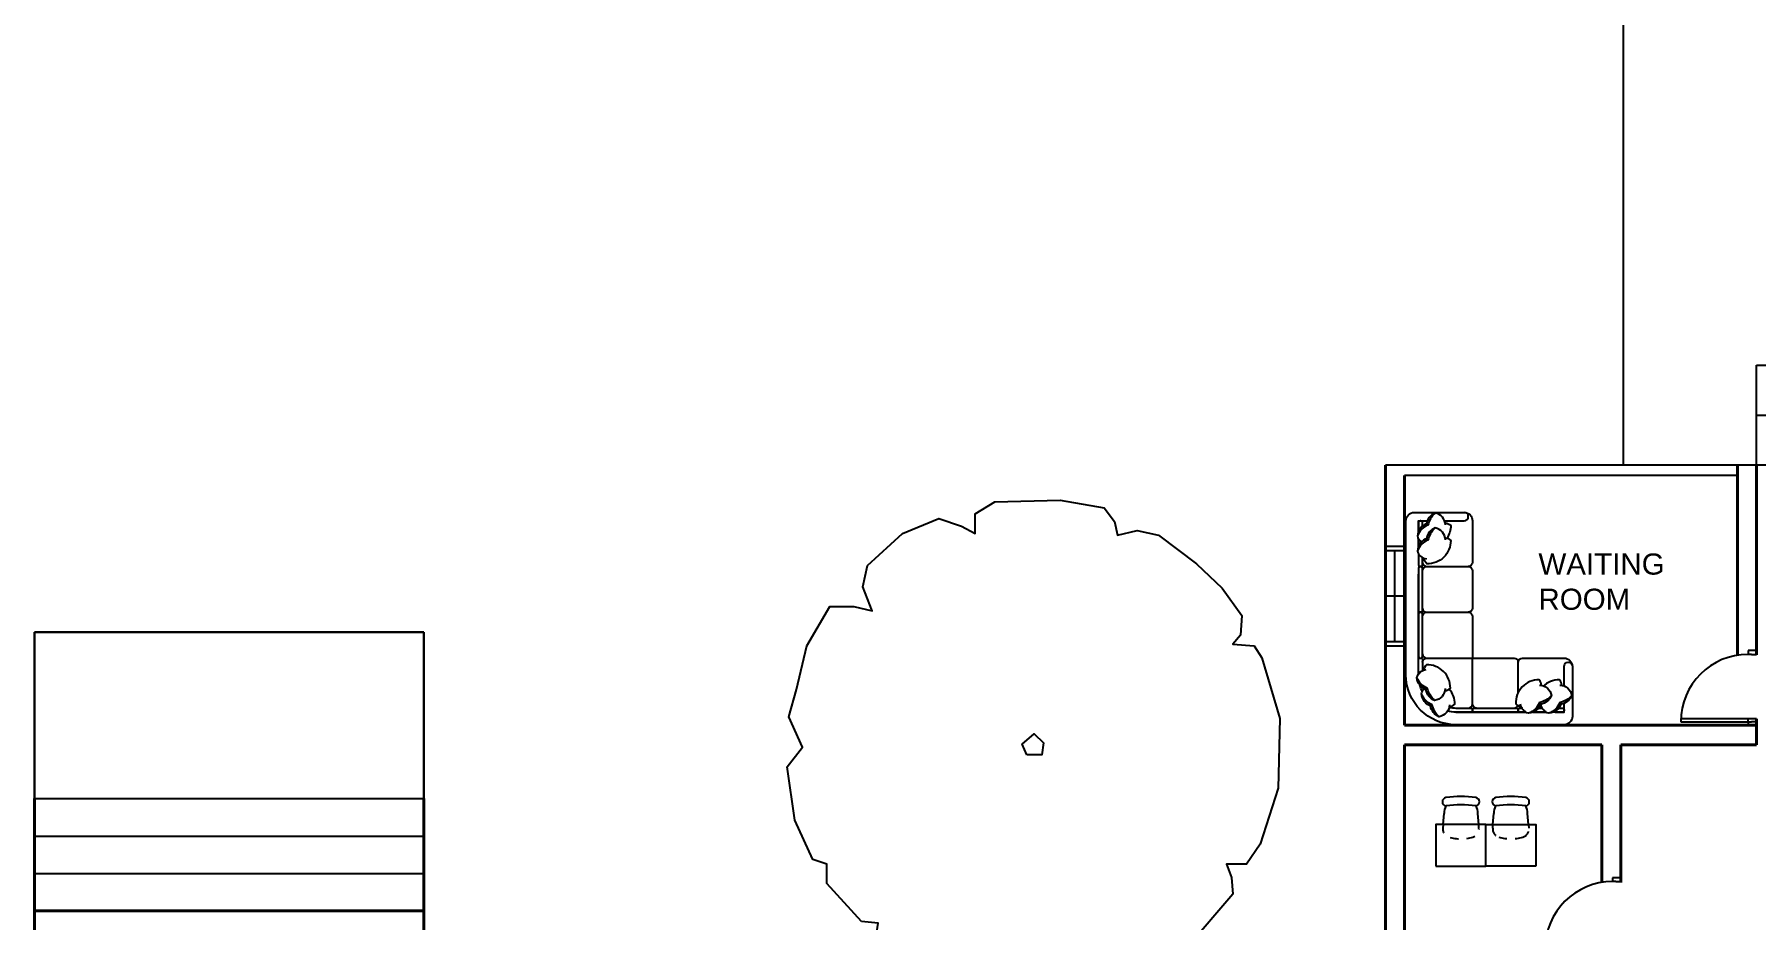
# Model space of a CAD drawing. Header units: metres. Extents: x -353 to 1688, y -477 to 135.
# Drawn here: x 238.48 to 259.17, y 95.68 to 106.33 of the extents above; entities that cross this region are included whole.
import ezdxf

# ---------------------------------------------------------------- set-up
doc = ezdxf.new("R2010")
doc.units = ezdxf.units.M
doc.header["$MEASUREMENT"] = 0
doc.linetypes.add('HIDDEN2', pattern=[0.1875, 0.125, -0.0625])
for name, color, linetype in [('door space', 1, 'Continuous'), ('ID-LOOSE', 31, 'Continuous'), ('ID-LOOSE2', 8, 'Continuous'), ('WINDOW', 10, 'Continuous')]:
    doc.layers.add(name, color=color, linetype=linetype)
for name, color, linetype, plot in [('FURNITURE', 130, 'Continuous', False), ('STAIR', 231, 'Continuous', False), ('TEXT', 141, 'Continuous', False)]:
    doc.layers.add(name, color=color, linetype=linetype, plot=plot)
doc.layers.add('ROAD', color=31, linetype='Continuous', lineweight=30)
doc.layers.add('WALL', color=2, linetype='Continuous', lineweight=40)
doc.styles.get("Standard").update_dxf_attribs({"font": 'arial.ttf'})

# ---------------------------------------------------------------- blocks, each defined once
blk = doc.blocks.new('Simple tree 13_cad-block.com')
at = {"color": 0}
for points in [[(-1468, -1499), (-1766, -1175), (-1766, -1008), (-1883, -968), (-2037, -632), (-2103, -179), (-1973, -11), (-2089, 248), (-2025, 481), (-1935, 856), (-1740, 1192), (-1534, 1192), (-1378, 1153), (-1456, 1360), (-1416, 1541), (-1119, 1813), (-809, 1943), (-615, 1878), (-498, 1813), (-498, 1981), (-330, 2085), (227, 2098), (602, 2033), (692, 1917), (718, 1800), (886, 1839), (1068, 1800), (1391, 1555), (1611, 1348), (1779, 1115), (1766, 946), (1701, 868), (1883, 856), (1948, 752), (2102, 235), (2090, -361), (1934, -839), (1818, -1008), (1649, -1008), (1689, -1124), (1701, -1266), (1313, -1719), (1028, -1848), (757, -1991), (550, -1939), (511, -1848), (459, -2017), (-214, -2107), (-653, -2029), (-977, -1900), (-1352, -1681), (-1326, -1512)], [(-58, -76), (-97, 15), (6, 105), (84, 28), (71, -76)]]:
    blk.add_lwpolyline(points, close=True, dxfattribs=at)

msp = doc.modelspace()

# ---------------------------------------------------------------- linework, layer by layer
msp.add_line((258.93992, 101.0302), (254.93992, 101.0302))
at = {"layer": 'Defpoints'}
for p, q in [((265.04262, 101.15465), (254.70992, 101.15465)), ((259.16905, 98.8764), (259.16992, 98.8764))]:
    msp.add_line(p, q, dxfattribs=at)
at = {"layer": 'door space'}
for p, q in [((259.06905, 98.9264), (259.06905, 98.8814)), ((259.16905, 98.9264), (259.06905, 98.9264)), ((259.16905, 98.8764), (259.16905, 98.9264)), ((259.10905, 98.8814), (259.06905, 98.8814)), ((259.10905, 98.8814), (259.10905, 98.8764)), ((259.16905, 98.8764), (259.10905, 98.8764)), ((259.16992, 98.1064), (258.25905, 98.1064)), ((259.06905, 98.0714), (259.06905, 98.1064)), ((258.25905, 98.0714), (259.06905, 98.0714)), ((259.06905, 98.0714), (259.06905, 98.0264)), ((259.06905, 98.0714), (259.10905, 98.0714)), ((259.06905, 98.0264), (259.16905, 98.0264)), ((259.10905, 98.0764), (259.10905, 98.0714)), ((259.10905, 98.0764), (259.16905, 98.0764)), ((259.16905, 98.0264), (259.16905, 98.0764)), ((257.43981, 96.19626), (257.43981, 96.15126)), ((257.53981, 96.19626), (257.43981, 96.19626)), ((257.47981, 96.15126), (257.43981, 96.15126)), ((257.47981, 96.15126), (257.47981, 96.14626)), ((257.53981, 96.14626), (257.47981, 96.14626)), ((257.53981, 96.14626), (257.53981, 96.19626))]:
    msp.add_line(p, q, dxfattribs=at)
for centre in [(259.06905, 98.0714), (257.43981, 95.34126)]:
    msp.add_ellipse(centre, major_axis=(-0.57276, -0.57276), ratio=1, start_param=3.92699082, end_param=5.49778714, dxfattribs=at)
at = {"layer": 'FURNITURE'}
for p, q in [((255.40312, 96.83526), (255.41509, 96.97033)), ((255.83123, 96.83526), (255.82144, 96.97033)), ((256.00243, 96.83526), (256.01222, 96.97033)), ((256.43054, 96.83526), (256.41858, 96.97033))]:
    msp.add_line(p, q, dxfattribs=at)
for points in [[(255.75637, 99.98663, -0.41421356), (255.70637, 99.93663, -0.41421356), (255.75637, 99.88663), (255.75637, 99.43663, -0.41421356), (255.70637, 99.38663, -0.41421356), (255.75637, 99.33663), (255.75637, 98.83663), (256.25637, 98.83663, -0.41421356), (256.30637, 98.78663, -0.41421356), (256.35637, 98.83663), (256.85637, 98.83663, -0.41421356), (256.95637, 98.73663), (256.95637, 98.13663, -0.41421356), (256.85637, 98.03663), (255.55637, 98.03663, -0.41421356), (254.95637, 98.63663), (254.95637, 100.48663, -0.41421356), (255.05637, 100.58663), (255.65637, 100.58663, -0.41421356), (255.75637, 100.48663)], [(255.10637, 99.91663), (255.10637, 99.40663, 0.41421356), (255.12637, 99.38663), (255.13637, 99.38663, 0.41421356), (255.15637, 99.40663), (255.15637, 99.91663, 0.41421356), (255.13637, 99.93663), (255.12637, 99.93663, 0.41421356)], [(255.10637, 99.36663), (255.10637, 98.85663, 0.41421356), (255.12637, 98.83663), (255.13637, 98.83663, 0.41421356), (255.15637, 98.85663), (255.15637, 99.36663, 0.41421356), (255.13637, 99.38663), (255.12637, 99.38663, 0.41421356)], [(256.28637, 98.18663), (255.77637, 98.18663, -0.41421356), (255.75637, 98.20663), (255.75637, 98.21663, -0.41421356), (255.77637, 98.23663), (256.28637, 98.23663, -0.41421356), (256.30637, 98.21663), (256.30637, 98.20663, -0.41421356)]]:
    msp.add_lwpolyline(points, format="xyb", close=True, dxfattribs=at)
for points in [[(255.3059, 100.57981, 0.14772988), (255.21997, 100.43367, 0.21334276), (255.09394, 100.30473, 0.17866181)], [(255.43193, 100.43654, 0.35677236), (255.3059, 100.57981, 0.24954205), (255.20204, 100.44999, -9.61688035)], [(255.42143, 100.48663), (255.65637, 100.48663, 0.41421356), (255.70637, 100.53663), (255.70637, 100.53663, 0.41421356), (255.65637, 100.58663)], [(255.21312, 100.45386, 0.30666349), (255.09394, 100.30473, 0.17391354), (255.14297, 100.23159, 0.17391354)], [(255.3059, 100.40004, 0.14772988), (255.21997, 100.2539, 0.21334276), (255.09394, 100.12496, 0.17866181)], [(255.10637, 100.35644), (255.10637, 100.48663), (255.21314, 100.48663, 0.41421356)], [(255.15637, 100.42348), (255.15637, 100.46663, 0.41421356), (255.13637, 100.48663), (255.12637, 100.48663, 0.41421356), (255.10637, 100.46663)], [(255.10637, 100.46663), (255.10637, 100.38144, 0.41421356)], [(255.43193, 100.25677, 0.35677236), (255.3059, 100.40004, 0.24954205), (255.20204, 100.27022, -9.61688035)], [(255.42888, 100.46174, -0.16554063), (255.49495, 100.43081, -0.14664121), (255.45064, 100.27737, -0.14664121)], [(255.21312, 100.27409, 0.30666349), (255.09394, 100.12496, 0.30632997), (255.20279, 100.02754, -0.87284716)], [(255.42888, 100.28197, -0.16554063), (255.49495, 100.25104, -0.42598917), (255.20851, 99.97023, -0.12152332), (255.16903, 100.03689, 7.11546429)], [(255.10637, 100.09349), (255.10637, 99.95663, 0.41421356), (255.12637, 99.93663), (255.13637, 99.93663, 0.41421356), (255.15637, 99.95663), (255.15637, 100.04315)], [(255.15637, 99.98663, 0.41421356), (255.20637, 99.93663), (255.70637, 99.93663, 0.41421356)], [(255.15637, 99.88663, -0.41421356), (255.20637, 99.93663)], [(255.15637, 99.33663, -0.41421356), (255.20637, 99.38663), (255.70637, 99.38663, -0.41421356)], [(255.10637, 98.64057), (255.10637, 98.81663, -0.41421356), (255.12637, 98.83663), (255.13637, 98.83663, -0.41421356), (255.15637, 98.81663), (255.15637, 98.6859)], [(255.15637, 98.88663, 0.41421356), (255.20637, 98.83663), (255.75637, 98.83663, 0.41421356)], [(255.15637, 98.78663, -0.41421356), (255.20637, 98.83663), (255.75637, 98.83663, -0.41421356)], [(255.42445, 98.44469, 0.16554063), (255.49052, 98.47563, 0.42598917), (255.20408, 98.75644, 0.12152332), (255.1646, 98.68978, -7.11546429)], [(255.70637, 98.23663, 0.41421356), (255.75637, 98.28663), (255.75637, 98.83663, 0.41421356)], [(255.80637, 98.23663, -0.41421356), (255.75637, 98.28663), (255.75637, 98.83663, -0.41421356)], [(256.85637, 98.50169), (256.85637, 98.73663, -0.41421356), (256.90637, 98.78663), (256.90637, 98.78663, -0.41421356), (256.95637, 98.73663)], [(255.20869, 98.45257, -0.30666349), (255.08951, 98.6017, -0.30632997), (255.19836, 98.69913, 0.87284716)], [(255.30147, 98.32663, -0.14772988), (255.21554, 98.47276, -0.21334276), (255.08951, 98.6017, -0.17866181)], [(255.15386, 98.43543, -0.04552734), (255.12409, 98.5116)], [(256.58714, 98.50914, 0.16554063), (256.5562, 98.5752, 0.42598917), (256.27539, 98.28877, 0.12152332), (256.34205, 98.24929, -7.11546429)], [(256.56193, 98.51219, -0.35677236), (256.7052, 98.38616, -0.24954205), (256.57539, 98.2823, 9.61688035)], [(256.83148, 98.50914, 0.16554063), (256.80055, 98.5752, 0.20023115), (256.60207, 98.49474, 0.12152332)], [(256.80628, 98.51219, -0.35677236), (256.94955, 98.38616, -0.24954205), (256.81974, 98.2823, 9.61688035)], [(255.26235, 98.25809, -0.30666349), (255.14317, 98.40722, -0.13241915), (255.17628, 98.46648, -0.13241915)], [(255.35513, 98.13214, -0.14772988), (255.2692, 98.27827, -0.21334276), (255.14317, 98.40722, -0.17866181)], [(255.4275, 98.4699, -0.35677236), (255.30147, 98.32663, -0.24954205), (255.19761, 98.45644, 9.61688035)], [(255.47811, 98.25021, 0.16554063), (255.54418, 98.28114, 0.18142495), (255.47739, 98.46477, 0.18142495)], [(256.7052, 98.38616, -0.14772988), (256.55907, 98.30023, -0.21334276), (256.43013, 98.1742, -0.17866181)], [(256.94955, 98.38616, -0.14772988), (256.80342, 98.30023, -0.21334276), (256.67447, 98.1742, -0.17866181)], [(255.48116, 98.27541, -0.35677236), (255.35513, 98.13214, -0.24954205), (255.25127, 98.26195, 9.61688035)], [(255.47684, 98.24462, 0.05008409), (255.55637, 98.23663), (255.73637, 98.23663, -0.41421356), (255.75637, 98.21663), (255.75637, 98.20663, -0.41421356), (255.73637, 98.18663), (255.55637, 98.18663, -0.05608296), (255.45637, 98.19788)], [(256.25637, 98.23663, 0.3023058), (256.3025, 98.26732, 0.3023058)], [(256.39866, 98.18663), (256.32637, 98.18663, -0.41421356), (256.30637, 98.20663), (256.30637, 98.21663, -0.41421356), (256.32637, 98.23663), (256.34831, 98.23663, -0.41421356)], [(256.35637, 98.23663, -0.26405808), (256.31344, 98.261, -0.26405808)], [(256.57926, 98.29338, -0.30666349), (256.43013, 98.1742, -0.30632997), (256.3327, 98.28304, 0.87284716)], [(256.56369, 98.25805, 0.03767979), (256.5864, 98.24929)], [(256.82361, 98.29338, -0.30666349), (256.67447, 98.1742, -0.30632997), (256.57705, 98.28304, 0.87284716)], [(256.83637, 98.18663), (256.72619, 98.18663, -0.41421356)], [(256.75119, 98.18663), (256.85637, 98.18663), (256.85637, 98.29339, -0.41421356)], [(256.79322, 98.23663), (256.83637, 98.23663, -0.41421356), (256.85637, 98.21663), (256.85637, 98.20663, -0.41421356), (256.83637, 98.18663)]]:
    msp.add_lwpolyline(points, format="xyb", dxfattribs=at)
for points in [[(255.10637, 100.27326), (255.10637, 100.20167)], [(255.10637, 100.17667), (255.10637, 100.27326)], [(255.10637, 98.63663), (255.10637, 99.84336)], [(256.30637, 98.4249), (256.30637, 98.78663)], [(255.55637, 98.18663), (256.39866, 98.18663)], [(256.64301, 98.18663), (256.48184, 98.18663)], [(256.48184, 98.18663), (256.64301, 98.18663)], [(256.54887, 98.23663), (256.59266, 98.23663)]]:
    msp.add_lwpolyline(points, dxfattribs=at)
for points in [[(255.31683, 96.33526), (255.91683, 96.33526), (255.91683, 96.83526), (255.31683, 96.83526)], [(256.51683, 96.33526), (255.91683, 96.33526), (255.91683, 96.83526), (256.51683, 96.83526)]]:
    msp.add_lwpolyline(points, close=True, dxfattribs=at)
at = {"layer": 'FURNITURE', "linetype": 'HIDDEN2', "ltscale": 0.03, "flags": 128}
msp.add_lwpolyline([(255.40312, 96.83526), (255.39933, 96.79247, 0.35850154), (255.47236, 96.68601, 0.14150797), (255.7613, 96.68601, 0.35850154), (255.83433, 96.79247), (255.83123, 96.83526)], format="xyb", dxfattribs=at)
at = {"layer": 'FURNITURE', "linetype": 'HIDDEN2', "ltscale": 0.03}
msp.add_lwpolyline([(256.43054, 96.83526), (256.43433, 96.79247, -0.35850154), (256.3613, 96.68601, -0.14150797), (256.07236, 96.68601, -0.35850154), (255.99933, 96.79247), (256.00243, 96.83526)], format="xyb", dxfattribs=at)
at = {"layer": 'FURNITURE'}
for centre, radius, start, end in [((255.44503, 97.11006), 0.0508, 98.455473, 261.544527), ((255.61826, 96.97033), 0.20318, 153.787788, 180), ((255.61683, 95.95436), 1.2192, 81.544527, 98.455473), ((255.61683, 95.85387), 1.2192, 81.544527, 98.455473), ((255.78863, 97.11006), 0.0508, 278.455473, 81.544527), ((255.61826, 96.97033), 0.20318, 0, 26.38199), ((256.04503, 97.11006), 0.0508, 98.455473, 261.544527), ((256.2154, 96.97033), 0.20318, 153.61801, 180), ((256.21683, 95.95436), 1.2192, 81.544527, 98.455473), ((256.21683, 95.85387), 1.2192, 81.544527, 98.455473), ((256.38863, 97.11006), 0.0508, 278.455473, 81.544527), ((256.2154, 96.97033), 0.20318, 0, 26.212212)]:
    msp.add_arc(centre, radius, start, end, dxfattribs=at)
at = {"layer": 'ID-LOOSE'}
msp.add_line((256.85637, 98.03663), (256.85637, 98.03663), dxfattribs=at)
at = {"layer": 'ID-LOOSE2'}
msp.add_lwpolyline([(255.15637, 99.43663, 0.41421356), (255.20637, 99.38663)], format="xyb", dxfattribs=at)
at = {"layer": 'ROAD'}
for p, q in [((238.47594, 97.148), (238.47594, 99.148)), ((243.15606, 99.148), (238.47594, 99.148)), ((243.15606, 97.148), (243.15606, 99.148))]:
    msp.add_line(p, q, dxfattribs=at)
at = {"layer": 'STAIR'}
for p, q in [((257.56992, 101.15465), (257.56992, 110.72166)), ((259.16992, 101.15465), (259.16992, 102.35465)), ((259.16992, 102.35465), (261.16992, 102.35465)), ((259.16992, 101.75465), (261.16992, 101.75465)), ((238.47594, 97.148), (240.64258, 97.148)), ((240.64258, 97.148), (243.15606, 97.148)), ((238.47594, 96.698), (240.64258, 96.698)), ((240.64258, 96.698), (243.15606, 96.698)), ((238.47594, 96.248), (240.64258, 96.248)), ((240.64258, 96.248), (243.15606, 96.248))]:
    msp.add_line(p, q, dxfattribs=at)
at = {"layer": 'WALL'}
for p, q in [((254.70992, 101.15465), (254.70992, 97.79465)), ((254.93992, 101.0302), (254.93992, 98.0302)), ((258.93992, 98.87104), (258.93992, 101.1602)), ((259.16992, 98.8764), (259.16992, 101.1602)), ((259.16992, 97.79465), (259.16992, 98.1064)), ((254.93992, 98.0302), (259.16992, 98.0302)), ((254.70992, 97.79465), (254.70992, 93.56465)), ((254.93992, 97.79465), (257.31091, 97.79465)), ((254.93992, 97.79465), (254.93992, 95.06465)), ((257.31091, 97.79465), (257.31091, 96.14094)), ((257.54091, 97.79465), (257.54091, 96.14094)), ((257.54091, 97.79465), (259.16992, 97.79465)), ((238.47594, 92.798), (238.47594, 97.148)), ((243.15606, 94.48304), (243.15606, 97.148)), ((238.47594, 95.798), (240.64258, 95.798)), ((240.64258, 95.798), (243.15606, 95.798))]:
    msp.add_line(p, q, dxfattribs=at)
at = {"layer": 'WINDOW'}
for p, q in [((254.70992, 98.9809), (254.70992, 100.1809)), ((254.70992, 100.1809), (254.93992, 100.1809)), ((254.93992, 100.1809), (254.93992, 98.9809)), ((254.70992, 100.1309), (254.93992, 100.1309)), ((254.82492, 99.0309), (254.82492, 100.1309)), ((254.93992, 99.5809), (254.70992, 99.5809)), ((254.93992, 98.9809), (254.93992, 99.5809)), ((254.93992, 99.0309), (254.70992, 99.0309)), ((254.93992, 98.9809), (254.70992, 98.9809))]:
    msp.add_line(p, q, dxfattribs=at)

# ---------------------------------------------------------------- block references
at = {"layer": 'Defpoints', "xscale": 0.001407448445345188, "yscale": 0.001407448445345188, "zscale": 0.001407448445345188}
msp.add_blockref('Simple tree 13_cad-block.com', (250.48141, 97.78039), dxfattribs=at)

# ---------------------------------------------------------------- texts
at = {"layer": 'TEXT', "insert": (256.5489, 100.09358), "char_height": 0.2538235, "attachment_point": 1}
msp.add_mtext_dynamic_manual_height_columns('WAITING ROOM', width=0.0860672, gutter_width=1.26912, heights=[0], dxfattribs=at)

doc.saveas('drawing.dxf')
